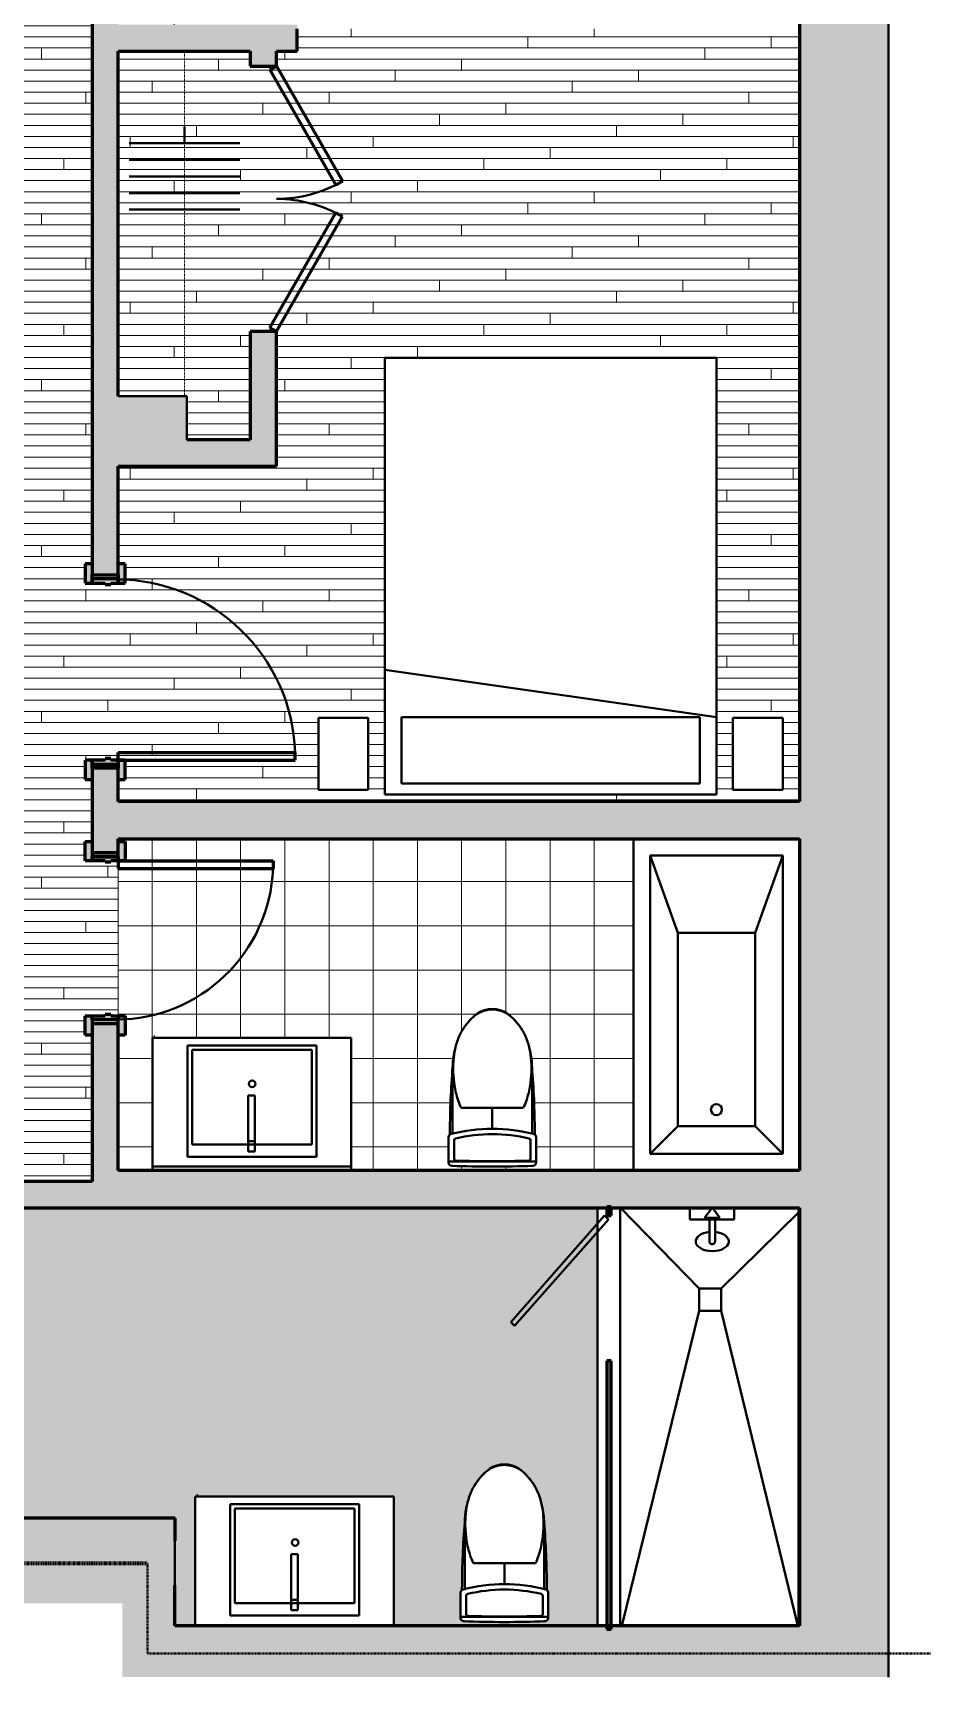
# Model space of a CAD drawing. Header units: inches. Extents: x 239 to 669, y -3424 to -2958.
# Drawn here: x 506.4 to 669, y -3423.9 to -3126.5 of the extents above; entities that cross this region are included whole.
import ezdxf

# ---------------------------------------------------------------- set-up
doc = ezdxf.new("R2010")
doc.units = ezdxf.units.IN
doc.header["$MEASUREMENT"] = 0
doc.linetypes.add('Hidden 1_16_', pattern=[0.09375, 0.0625, -0.03125])
doc.linetypes.add('Hidden 1_8_', pattern=[0.1875, 0.125, -0.0625])
for name, color, linetype, lineweight in [('A-DETL', 90, 'Continuous', 40), ('A-DOOR', 31, 'Continuous', 40), ('A-DOOR-FRAM', 31, 'Continuous', 40), ('A-FLOR', 192, 'Continuous', 18), ('A-FLOR-PATT', 8, 'Continuous', 18), ('A-GENM', 13, 'Continuous', 40), ('A-WALL', 113, 'Continuous', 18), ('A-WALL-PATT', 111, 'Continuous', 18), ('I-FURN', 30, 'Continuous', 40), ('I-WALL', 2, 'Continuous', 40), ('P-SANR-FIXT', 6, 'Continuous', 40), ('Q-CASE', 31, 'Continuous', 40)]:
    doc.layers.add(name, color=color, linetype=linetype, lineweight=lineweight)

# ---------------------------------------------------------------- blocks, each defined once
blk = doc.blocks.new('EMBARC Door - 32_ x 84_ BEDROOM-1130317-UNIT 1')
at = {"layer": 'A-DOOR-FRAM'}
h = blk.add_hatch(color=135, dxfattribs=at)
h.paths.add_polyline_path([(-19.5, 3.625), (-19.5, 2.375), (-16, 2.375), (-16, 3.625), (-17.5, 3.625)], flags=0)
h.paths.add_polyline_path([(16, 3.625), (16, 2.375), (19.5, 2.375), (19.5, 3.625), (17.5, 3.625)], flags=0)
h = blk.add_hatch(color=135, dxfattribs=at)
h.paths.add_polyline_path([(-16.75, -2.375), (-16, -2.375), (-16, 0), (-15.75, 0), (-15.75, 1), (-16, 1), (-16, 2.375), (-16.75, 2.375)], flags=0)
h.paths.add_polyline_path([(15.75, 0), (16, 0), (16, -2.375), (16.75, -2.375), (16.75, 2.375), (16, 2.375), (16, 1), (15.75, 1)], flags=0)
h = blk.add_hatch(color=135, dxfattribs=at)
h.paths.add_polyline_path([(-19.5, -2.375), (-19.5, -3.625), (-16, -3.625), (-16, -2.375), (-17.5, -2.375)], flags=0)
h.paths.add_polyline_path([(16, -2.375), (16, -3.625), (19.5, -3.625), (19.5, -2.375), (17.5, -2.375)], flags=0)
at = {"layer": 'A-DOOR', "color": 10, "lineweight": 60}
for p, q in [((14.625, 2.375), (14.625, 34.375)), ((16, 34.375), (14.625, 34.375)), ((16, 2.375), (16, 34.375)), ((16, 2.375), (14.625, 2.375))]:
    blk.add_line(p, q, dxfattribs=at)
at = {"layer": 'A-DOOR', "color": 250}
blk.add_arc((15.725, 1.991), 32.403, 91.94554, 180, dxfattribs=at)
at = {"layer": 'A-DOOR-FRAM', "color": 10, "lineweight": 60}
for p, q in [((-16, 3.625), (-19.5, 3.625)), ((-19.5, 3.625), (-19.5, 2.375)), ((-16, 2.375), (-16, 3.625)), ((19.5, 3.625), (16, 3.625)), ((16, 3.625), (16, 2.375)), ((19.5, 2.375), (19.5, 3.625)), ((-17.5, 2.375), (-16, 2.375)), ((-16, 2.375), (-16.75, 2.375)), ((-16.75, 2.375), (-16.75, -2.375)), ((-16, 1), (-16, 2.375)), ((-15.75, 1), (-16, 1)), ((-15.75, 0), (-15.75, 1)), ((16, 1), (15.75, 1)), ((15.75, 1), (15.75, 0)), ((16, 2.375), (17.5, 2.375)), ((16.75, 2.375), (16, 2.375)), ((16, 2.375), (16, 1)), ((16.75, -2.375), (16.75, 2.375)), ((-19.5, -2.375), (-19.5, -3.625)), ((-16, -2.375), (-17.5, -2.375)), ((-16.75, -2.375), (-16, -2.375)), ((-16, -2.375), (-16, 0)), ((-16, 0), (-15.75, 0)), ((-16, -3.625), (-16, -2.375)), ((15.75, 0), (16, 0)), ((16, 0), (16, -2.375)), ((17.5, -2.375), (16, -2.375)), ((16, -2.375), (16, -3.625)), ((16, -2.375), (16.75, -2.375)), ((19.5, -3.625), (19.5, -2.375)), ((-19.5, -3.625), (-16, -3.625)), ((16, -3.625), (19.5, -3.625))]:
    blk.add_line(p, q, dxfattribs=at)
blk = doc.blocks.new('BaseCabinet_Floating_vanity single_medicine cabinet - BaseCabinet_Floating_vanity single_medicine cabinet-412369-UNIT 1')
at = {"layer": 'Q-CASE', "color": 250}
for p, q in [((-17.26, 0), (-17.26, -24)), ((18.68, -24), (18.68, 0)), ((-17.26, -0.75), (18.74, -0.75)), ((-11.01, -2.5), (12.36, -2.5)), ((-11.01, -2.5), (-11.01, -22.62)), ((12.36, -22.62), (12.36, -2.5)), ((-10.14, -21.83), (-10.14, -4.7)), ((-10.14, -4.7), (11.49, -4.7)), ((0.14, -13.58), (0.14, -3.44)), ((0.14, -3.44), (1.33, -3.44)), ((0.14, -5.31), (1.14, -5.31)), ((0.96, -5.31), (0.42, -5.31)), ((1.33, -3.44), (1.33, -13.58)), ((11.49, -4.7), (11.49, -21.83)), ((1.33, -13.58), (0.14, -13.58)), ((-11.01, -22.62), (12.36, -22.62)), ((11.49, -21.83), (-10.14, -21.83)), ((-17.26, -24), (18.68, -24)), ((18.24, -24.25), (18.41, -24.25))]:
    blk.add_line(p, q, dxfattribs=at)
blk.add_circle((0.61, -15.69), 0.595, dxfattribs=at)
blk = doc.blocks.new('Toilet _TOTO LEGATO 3D_cleaned up - MS624214CEF-429084-UNIT 1')
at = {"layer": 'P-SANR-FIXT', "color": 250}
for p, q in [((-7.91, 9.34), (-7.91, 13.95)), ((-7.91, 13.75), (7.92, 13.75)), ((-7.18, 14.54), (-7.15, 14.54)), ((-6.93, 13.23), (-6.93, 9.92)), ((6.93, 9.92), (6.93, 13.23)), ((7.15, 14.54), (7.18, 14.54)), ((7.92, 13.95), (7.92, 9.34)), ((-7.68, 8.33), (-7.68, 8.88)), ((-7.18, -3.31), (-7.18, 8.71)), ((-7.18, 8.7), (-7.15, 8.7)), ((0, 4.03), (0, 7.83)), ((7.16, 8.7), (7.18, 8.7)), ((7.18, -3.31), (7.18, 8.71)), ((7.68, 8.87), (7.68, 8.33)), ((-5.61, 4.03), (5.61, 4.03)), ((0, 4.24), (0, 5.36)), ((0, 4.36), (0, 4.24)), ((0, 4.03), (0, 4.36)), ((0, 4.03), (0, 4.24)), ((-7.09, -3.31), (-7.18, -3.31)), ((-7.09, -3.31), (-7.18, -3.31)), ((7.18, -3.31), (7.09, -3.31)), ((7.18, -3.31), (7.09, -3.31))]:
    blk.add_line(p, q, dxfattribs=at)
at = {"layer": 'P-SANR-FIXT', "color": 250, "flags": 128}
for points in [[(-6.02, 3.13), (-6.04, 3.07), (-6.06, 3.01)], [(-5.61, 4.03), (-5.67, 3.95), (-5.71, 3.87)], [(5.71, 3.87), (5.67, 3.95), (5.61, 4.03)], [(6.06, 3.01), (6.04, 3.07), (6.02, 3.13)]]:
    blk.add_lwpolyline(points, dxfattribs=at)
at = {"layer": 'P-SANR-FIXT', "color": 250}
for centre, radius, start, end in [((-7.32, 13.95), 0.591, 92.1383, 180), ((0, -182.17), 196.85, 87.8617, 92.1383), ((-6.58, 13.23), 0.348, 91.929, 180), ((0, -182.17), 195.86, 88.071, 91.929), ((0, -182.17), 196.85, 89.9145, 90.0855), ((6.58, 13.23), 0.348, 360, 88.071), ((7.33, 13.95), 0.591, 0, 87.8617), ((-7.32, 9.34), 0.591, 180, 255.5423), ((-6.58, 9.92), 0.348, 180, 256.6907), ((0, 37.75), 28.94, 256.6907, 283.3093), ((6.58, 9.92), 0.348, 283.3093, 360), ((7.33, 9.34), 0.591, 284.4577, 0), ((130.13, 8.33), 137.8, 180, 184.8441), ((0, 37.75), 29.92, 255.5423, 284.4577), ((-130.13, 8.33), 137.8, 355.1559, 360), ((5.78, -3.31), 12.96, 180, 193.5517), ((-5.78, -3.31), 12.96, 346.4483, 360), ((3.9, -4.41), 10.87, 210.6767, 211.8641), ((3.9, -4.41), 10.87, 217.7104, 219.7726), ((-3.9, -4.41), 10.87, 320.2019, 322.2678), ((-3.9, -4.41), 10.87, 328.0504, 329.259), ((0, -8.61), 5.13, 237.4467, 240.5016), ((0, -8.96), 4.88, 236.2844, 303.7167), ((0, -8.61), 5.13, 248.2107, 251.2135), ((0, -8.61), 5.13, 288.789, 291.7895), ((0, -8.61), 5.13, 299.4994, 302.5551)]:
    blk.add_arc(centre, radius, start, end, dxfattribs=at)
for points in [[(-5.79, 3.7), (-5.98, 3.26), (-6.31, 2.36), (-6.68, 0.96), (-6.84, 0.02), (-6.9, -0.46)], [(-5.74, 3.81), (-5.75, 3.8), (-5.76, 3.78), (-5.78, 3.74), (-5.79, 3.71), (-5.79, 3.7)], [(-5.71, 3.87), (-5.71, 3.87), (-5.72, 3.85), (-5.74, 3.83), (-5.74, 3.81)], [(5.74, 3.81), (5.74, 3.82), (5.72, 3.85), (5.72, 3.87), (5.71, 3.87)], [(6.9, -0.46), (6.84, 0.02), (6.68, 0.96), (6.31, 2.36), (5.98, 3.26), (5.79, 3.7)], [(-7.06, -2.17), (-7.1, -2.92), (-7.09, -4.42), (-6.88, -5.9), (-6.73, -6.64)], [(-6.9, -0.46), (-6.93, -0.74), (-6.99, -1.31), (-7.04, -1.88), (-7.06, -2.17)], [(6.73, -6.64), (6.88, -5.9), (7.09, -4.42), (7.1, -2.92), (7.06, -2.17)], [(7.06, -2.17), (7.04, -1.88), (6.99, -1.31), (6.93, -0.74), (6.9, -0.46)], [(-5.18, -10.37), (-5.23, -10.3), (-5.32, -10.16), (-5.4, -10.02), (-5.44, -9.95)], [(-5.05, -10.56), (-5.1, -10.5), (-5.14, -10.43), (-5.18, -10.37)], [(-4.4, -11.42), (-4.43, -11.39), (-4.45, -11.35), (-4.48, -11.32)], [(4.48, -11.33), (4.45, -11.36), (4.42, -11.39), (4.4, -11.42)], [(5.18, -10.37), (5.14, -10.43), (5.1, -10.5), (5.05, -10.56)], [(5.43, -9.96), (5.4, -10.03), (5.31, -10.16), (5.23, -10.3), (5.18, -10.37)]]:
    blk.add_open_spline(points, degree=3, dxfattribs=at)
for points, knots in [([(5.79, 3.7), (5.79, 3.71), (5.79, 3.72), (5.78, 3.73), (5.78, 3.74), (5.77, 3.75), (5.77, 3.76), (5.76, 3.77), (5.76, 3.78), (5.76, 3.79), (5.75, 3.8), (5.74, 3.81), (5.74, 3.81)], [0, 0, 0, 0, 0.166667, 0.25, 0.333333, 0.416667, 0.5, 0.583333, 0.666667, 0.75, 0.833333, 1, 1, 1, 1]), ([(-6.73, -6.64), (-6.65, -7), (-6.46, -7.72), (-5.94, -9.12), (-5.2, -10.42), (-4.28, -11.58), (-3.76, -12.12), (-3.49, -12.37)], [0, 0, 0, 0, 0.166667, 0.333333, 0.666667, 0.833333, 1, 1, 1, 1]), ([(3.49, -12.37), (3.76, -12.12), (4.28, -11.58), (5.2, -10.42), (5.94, -9.12), (6.46, -7.72), (6.65, -7), (6.73, -6.64)], [0, 0, 0, 0, 0.166667, 0.333333, 0.666667, 0.833333, 1, 1, 1, 1]), ([(-4.58, -11.2), (-4.6, -11.17), (-4.69, -11.07), (-4.77, -10.96), (-4.83, -10.87)], [0.6308205, 0.6308205, 0.6308205, 0.6308205, 0.6666667, 0.779503, 0.779503, 0.779503, 0.779503]), ([(-3.49, -12.37), (-3.69, -12.19), (-3.92, -11.96), (-4.15, -11.71), (-4.18, -11.67)], [0, 0, 0, 0, 0.3333333, 0.3979979, 0.3979979, 0.3979979, 0.3979979]), ([(4.18, -11.67), (4.15, -11.71), (3.92, -11.96), (3.69, -12.19), (3.49, -12.37)], [0.6020926, 0.6020926, 0.6020926, 0.6020926, 0.6666667, 1, 1, 1, 1]), ([(4.83, -10.87), (4.77, -10.96), (4.68, -11.07), (4.6, -11.17), (4.58, -11.2)], [0.2205907, 0.2205907, 0.2205907, 0.2205907, 0.3333333, 0.3707003, 0.3707003, 0.3707003, 0.3707003]), ([(-2.71, -12.97), (-2.87, -12.87), (-3.14, -12.68), (-3.39, -12.46), (-3.49, -12.37)], [0.6542519, 0.6542519, 0.6542519, 0.6542519, 0.8571429, 1, 1, 1, 1]), ([(-3.49, -12.37), (-3.3, -12.55), (-2.9, -12.86), (-2.24, -13.25), (-1.52, -13.53), (-0.52, -13.76), (0.78, -13.76), (2.01, -13.38), (2.9, -12.86), (3.3, -12.55), (3.49, -12.37)], [0, 0, 0, 0, 0.1, 0.2, 0.3, 0.4, 0.6, 0.8, 0.9, 1, 1, 1, 1]), ([(-2.28, -13.21), (-2.36, -13.17), (-2.48, -13.11), (-2.59, -13.04), (-2.64, -13.01)], [0.4864195, 0.4864195, 0.4864195, 0.4864195, 0.5714286, 0.6258889, 0.6258889, 0.6258889, 0.6258889]), ([(-1.58, -13.49), (-1.59, -13.49), (-1.64, -13.47), (-1.72, -13.44), (-1.83, -13.41), (-1.96, -13.35), (-2.09, -13.3), (-2.17, -13.26), (-2.2, -13.25)], [0.2391348, 0.2391348, 0.2391348, 0.2391348, 0.25, 0.2857143, 0.3214286, 0.3571429, 0.4285714, 0.4541068, 0.4541068, 0.4541068, 0.4541068]), ([(-0.75, -13.69), (-0.84, -13.67), (-0.98, -13.65), (-1.15, -13.61), (-1.28, -13.58), (-1.37, -13.56), (-1.43, -13.54), (-1.45, -13.53)], [0, 0, 0, 0, 0.0714286, 0.1071429, 0.1428571, 0.1785714, 0.1956596, 0.1956596, 0.1956596, 0.1956596]), ([(1.45, -13.53), (1.41, -13.54), (1.35, -13.56), (1.25, -13.59), (1.06, -13.63), (0.89, -13.66), (0.75, -13.69)], [0.8041925, 0.8041925, 0.8041925, 0.8041925, 0.8392857, 0.8660714, 0.8928571, 1, 1, 1, 1]), ([(2.2, -13.25), (2.17, -13.26), (2.05, -13.31), (1.91, -13.38), (1.75, -13.43), (1.67, -13.46), (1.61, -13.48), (1.58, -13.49)], [0.545761, 0.545761, 0.545761, 0.545761, 0.5714286, 0.6785714, 0.7053571, 0.7321429, 0.7607227, 0.7607227, 0.7607227, 0.7607227]), ([(2.64, -13.01), (2.59, -13.04), (2.48, -13.11), (2.36, -13.17), (2.28, -13.21)], [0.3741111, 0.3741111, 0.3741111, 0.3741111, 0.4285714, 0.513369, 0.513369, 0.513369, 0.513369]), ([(3.49, -12.37), (3.29, -12.56), (3.03, -12.76), (2.76, -12.94), (2.71, -12.97)], [0, 0, 0, 0, 0.2857143, 0.3457481, 0.3457481, 0.3457481, 0.3457481])]:
    blk.add_open_spline(points, degree=3, knots=knots, dxfattribs=at)
blk = doc.blocks.new('EMBARC Door - 28_ x 84_ -BATHROOM-1130415-UNIT 1')
at = {"layer": 'A-DOOR-FRAM'}
h = blk.add_hatch(color=135, dxfattribs=at)
h.paths.add_polyline_path([(-17.5, 2.375), (-14, 2.375), (-14, 3.625), (-17.5, 3.625)], flags=0)
h.paths.add_polyline_path([(14, 3.625), (14, 2.375), (17.5, 2.375), (17.5, 3.625), (14.842, 3.625)], flags=0)
h = blk.add_hatch(color=135, dxfattribs=at)
h.paths.add_polyline_path([(-14.75, -2.375), (-14, -2.375), (-14, -1), (-13.75, -1), (-13.75, 0), (-14, 0), (-14, 2.375), (-14.75, 2.375)], flags=0)
h.paths.add_polyline_path([(13.75, -1), (14, -1), (14, -2.375), (14.75, -2.375), (14.75, 2.375), (14, 2.375), (14, 0), (13.75, 0)], flags=0)
h = blk.add_hatch(color=135, dxfattribs=at)
h.paths.add_polyline_path([(-17.5, -3.625), (-14, -3.625), (-14, -2.375), (-17.5, -2.375)], flags=0)
h.paths.add_polyline_path([(14, -2.375), (14, -3.625), (17.5, -3.625), (17.5, -2.375), (15.5, -2.375)], flags=0)
at = {"layer": 'A-DOOR', "color": 10, "lineweight": 60}
for p, q in [((12.625, -2.375), (12.625, -30.375)), ((14, -2.375), (12.625, -2.375)), ((14, -2.375), (14, -30.375)), ((14, -30.375), (12.625, -30.375))]:
    blk.add_line(p, q, dxfattribs=at)
at = {"layer": 'A-DOOR', "color": 250}
blk.add_arc((13.725, -1.991), 28.405, 180, 267.78054, dxfattribs=at)
at = {"layer": 'A-DOOR-FRAM', "color": 10, "lineweight": 60}
for p, q in [((-17.5, 2.375), (-17.5, 3.625)), ((-17.5, 3.625), (-14, 3.625)), ((-14, 3.625), (-14, 2.375)), ((14, 3.625), (17.5, 3.625)), ((14, 2.375), (14, 3.625)), ((17.5, 3.625), (17.5, 2.375)), ((-14, 2.375), (-15.5, 2.375)), ((-14.75, -2.375), (-14.75, 2.375)), ((-14.75, 2.375), (-14, 2.375)), ((-14, 2.375), (-14, 0)), ((-14, 0), (-13.75, 0)), ((-13.75, 0), (-13.75, -1)), ((13.75, 0), (14, 0)), ((13.75, -1), (13.75, 0)), ((15.5, 2.375), (14, 2.375)), ((14, 2.375), (14.75, 2.375)), ((14, 0), (14, 2.375)), ((14.75, 2.375), (14.75, -2.375)), ((-17.5, -3.625), (-17.5, -2.375)), ((-15.5, -2.375), (-14, -2.375)), ((-14, -2.375), (-14.75, -2.375)), ((-14, -1), (-14, -2.375)), ((-13.75, -1), (-14, -1)), ((-14, -2.375), (-14, -3.625)), ((14, -1), (13.75, -1)), ((14, -2.375), (14, -1)), ((14, -3.625), (14, -2.375)), ((14, -2.375), (15.5, -2.375)), ((14.75, -2.375), (14, -2.375)), ((17.5, -2.375), (17.5, -3.625)), ((-14, -3.625), (-17.5, -3.625)), ((17.5, -3.625), (14, -3.625))]:
    blk.add_line(p, q, dxfattribs=at)
blk = doc.blocks.new('99c_Double-Flush- Closet - 48_ x 84_-1124650-UNIT 1')
at = {"layer": 'A-DOOR', "color": 10, "lineweight": 60}
for p, q in [((-24, 2.38), (-3.18, 14.31)), ((-23.32, 1.18), (-2.5, 13.12)), ((-3.18, 14.31), (-2.5, 13.12)), ((3.18, 14.31), (2.5, 13.12)), ((23.32, 1.18), (2.5, 13.12)), ((24, 2.38), (3.18, 14.31)), ((-24, 2.38), (-23.32, 1.18)), ((24, 2.38), (23.32, 1.18))]:
    blk.add_line(p, q, dxfattribs=at)
at = {"layer": 'A-DOOR', "color": 250}
for centre, start, end in [((-24, 2.38), 360, 29.8337), ((24, 2.38), 150.1663, 180)]:
    blk.add_arc(centre, 24, start, end, dxfattribs=at)
blk = doc.blocks.new('Tub- Duravit Starck 30x60 4 frost - Tub- Duravit Starck 30x60 4 frost-1353251-UNIT 1')
at = {"layer": 'P-SANR-FIXT', "color": 250}
for p, q in [((-9.5, 7), (-23.5, 12)), ((-23.5, 12), (30.5, 12)), ((-23.5, -12), (-23.5, 12)), ((25.5, 7), (30.5, 12)), ((30.5, 12), (30.5, -12)), ((-9.5, -7), (-9.5, 7)), ((25.5, 7), (-9.5, 7)), ((25.5, -7), (25.5, 7)), ((-9.5, -7), (-23.5, -12)), ((25.5, -7), (-9.5, -7)), ((25.5, -7), (30.5, -12)), ((30.5, -12), (-23.5, -12)), ((-26.5, -15), (33.5, -15))]:
    blk.add_line(p, q, dxfattribs=at)
blk.add_circle((22.49, 0), 1, dxfattribs=at)
blk = doc.blocks.new('BaseCabinet_Floating_vanity single_medicine cabinet - BaseCabinet_Floating_vanity single_medicine cabinet-V2-UNIT 1')
at = {"layer": 'Q-CASE', "color": 250}
for p, q in [((-17.26, -0.62), (-17.26, -24)), ((-17.26, -0.75), (18.74, -0.75)), ((-11.01, -2.5), (12.36, -2.5)), ((-11.01, -2.5), (-11.01, -22.62)), ((12.36, -22.62), (12.36, -2.5)), ((18.68, -24), (18.68, -0.62)), ((-10.14, -21.83), (-10.14, -4.7)), ((-10.14, -4.7), (11.49, -4.7)), ((0.14, -13.58), (0.14, -3.44)), ((0.14, -3.44), (1.33, -3.44)), ((0.14, -5.31), (1.14, -5.31)), ((0.96, -5.31), (0.42, -5.31)), ((1.33, -3.44), (1.33, -13.58)), ((11.49, -4.7), (11.49, -21.83)), ((1.33, -13.58), (0.14, -13.58)), ((-11.01, -22.62), (12.36, -22.62)), ((11.49, -21.83), (-10.14, -21.83)), ((-17.26, -24), (18.68, -24)), ((18.24, -24.25), (18.41, -24.25))]:
    blk.add_line(p, q, dxfattribs=at)
blk.add_circle((0.61, -15.69), 0.595, dxfattribs=at)
blk = doc.blocks.new('Shower - glass swing door - Shower - glass swing door-1903942-UNIT 1')
at = {"layer": 'A-GENM'}
for points in [[(3.25, 0.8), (1.73, 0.8), (1.73, 0), (3.25, 0)], [(78.12, 0.8), (29.57, 0.8), (29.57, 0), (78.12, 0)]]:
    blk.add_hatch(color=135, dxfattribs=at).paths.add_polyline_path(points, flags=0)
at = {"layer": 'A-GENM', "color": 250}
for p, q in [((1.88, 34.71), (77.5, 34.71)), ((16.5, 20.71), (2.71, 34.71)), ((20.5, 20.71), (77.5, 34.56)), ((3.97, 23.05), (1.96, 23.05)), ((3.97, 15.05), (3.97, 23.05)), ((1.88, 19.15), (3.7, 20.43)), ((1.88, 19.05), (3.7, 17.66)), ((3.7, 20.43), (3.7, 17.66)), ((6.24, 19.59), (3.97, 19.59)), ((7.97, 18.59), (3.97, 18.59)), ((7.97, 19.59), (6.24, 19.59)), ((16.5, 20.71), (16.5, 16.71)), ((20.5, 20.71), (16.5, 20.71)), ((20.5, 16.71), (20.5, 20.71)), ((16.5, 16.71), (1.88, 2.46)), ((1.97, 15.05), (3.97, 15.05)), ((16.5, 16.71), (20.5, 16.71)), ((20.5, 16.71), (77.5, 2.75)), ((1.88, 2.43), (77.5, 2.43)), ((77.5, 2.43), (1.88, 2.43)), ((3.25, -0.39), (3.98, 0.29)), ((3.98, 0.29), (23.25, -16.67)), ((1.88, -1.68), (77.5, -1.68)), ((3.25, -0.39), (22.54, -17.38)), ((22.54, -17.38), (23.25, -16.67))]:
    blk.add_line(p, q, dxfattribs=at)
at = {"layer": 'A-GENM', "color": 10, "lineweight": 60}
for p, q in [((3.25, 0.8), (1.73, 0.8)), ((1.73, 0.8), (1.73, 0)), ((3.25, 0), (3.25, 0.8)), ((78.12, 0.8), (29.57, 0.8)), ((29.57, 0.8), (29.57, 0)), ((78.12, 0), (78.12, 0.8)), ((1.73, 0), (3.25, 0)), ((29.57, 0), (78.12, 0))]:
    blk.add_line(p, q, dxfattribs=at)
at = {"layer": 'A-GENM', "color": 250}
blk.add_arc((7.97, 19.09), 0.5, 269.9566, 89.9566, dxfattribs=at)
blk.add_ellipse((7.97, 19.09), major_axis=(0, 3), ratio=0.583333, start_param=1.738244, end_param=7.686534, dxfattribs=at)
blk = doc.blocks.new('Bed-Standard - Queen 60_ x 79_-1580710-UNIT 1')
at = {"layer": 'I-FURN', "color": 250}
for p, q in [((-19.31, 41.3), (40.69, 41.3)), ((-19.31, -37.7), (-19.31, 41.3)), ((40.69, 41.3), (40.69, -37.7)), ((40.69, -23.7), (-19.31, -15.13)), ((-16.31, -23.7), (37.69, -23.7)), ((-16.31, -35.7), (-16.31, -23.7)), ((37.69, -23.7), (-16.31, -23.7)), ((37.69, -35.7), (37.69, -23.7)), ((-16.31, -34.7), (-16.31, -24.7)), ((37.69, -24.7), (37.69, -34.7)), ((40.69, -37.7), (-19.31, -37.7)), ((-16.31, -35.7), (37.69, -35.7)), ((-16.31, -35.7), (37.69, -35.7))]:
    blk.add_line(p, q, dxfattribs=at)
blk = doc.blocks.new('BED SIDE TABLE43 - BED SIDE TABLE-1965403-UNIT 1')
at = {"layer": 'I-FURN', "color": 250}
for p, q in [((642.11, -3250.37), (633.11, -3250.37)), ((633.11, -3250.37), (633.11, -3263.37)), ((642.11, -3263.37), (642.11, -3250.37)), ((633.11, -3263.37), (642.11, -3263.37))]:
    blk.add_line(p, q, dxfattribs=at)
blk = doc.blocks.new('BED SIDE TABLE44 - BED SIDE TABLE-1965661-UNIT 1')
at = {"layer": 'I-FURN', "color": 250}
for p, q in [((567.11, -3250.37), (558.11, -3250.37)), ((558.11, -3250.37), (558.11, -3263.37)), ((567.11, -3263.37), (567.11, -3250.37)), ((558.11, -3263.37), (567.11, -3263.37))]:
    blk.add_line(p, q, dxfattribs=at)

msp = doc.modelspace()

# ---------------------------------------------------------------- hatches: boundary and pattern name
at = {"layer": 'A-FLOR-PATT', "lineweight": 9}
h = msp.add_hatch(dxfattribs=at)
h.set_pattern_fill('FP1_1', color=43, style=0, pattern_type=2)
h.set_pattern_definition([(0, (0, 0.8), (0, 2), []), (90, (0, 0.8), (-8, 8), [2, -28]), (90, (12, 4.8), (-8, 8), [2, -28])])
h.paths.add_polyline_path([(407.21, -3410.54), (457.63, -3410.54), (457.63, -3407.25), (407.21, -3407.25)], flags=0)
h.paths.add_polyline_path([(468.12, -3395.12), (469.37, -3395.12), (469.37, -3377.12), (468.12, -3377.12), (468.12, -3373.62), (469.37, -3373.62), (469.37, -3345.62), (468.12, -3345.62), (468.12, -3342.12), (469.37, -3342.12), (469.37, -3324.58), (468.12, -3324.58), (468.12, -3321.08), (470.75, -3321.08), (470.75, -3320.83), (471.75, -3320.83), (471.75, -3321.08), (475.37, -3321.08), (475.37, -3324.58), (474.12, -3324.58), (474.12, -3334.25), (517.12, -3334.25), (517.12, -3307.75), (515.87, -3307.75), (515.87, -3304.25), (519.5, -3304.25), (519.5, -3304), (520.5, -3304), (520.5, -3304.25), (521.87, -3304.25), (521.87, -3276.25), (520.5, -3276.25), (520.5, -3276.5), (519.5, -3276.5), (519.5, -3276.25), (515.87, -3276.25), (515.87, -3272.75), (517.12, -3272.75), (517.12, -3261.5), (515.87, -3261.5), (515.87, -3258), (519.5, -3258), (519.5, -3257.75), (520.5, -3257.75), (520.5, -3258), (523.12, -3258), (523.12, -3261.5), (521.87, -3261.5), (521.87, -3265.5), (645.12, -3265.5), (645.12, -3125.75), (554.25, -3125.75), (554.25, -3129.75), (550.5, -3129.75), (550.5, -3132.5), (545.75, -3132.5), (545.75, -3129.75), (521.87, -3129.75), (521.87, -3192.21), (534.25, -3192.21), (534.25, -3200.08), (545.75, -3200.08), (545.75, -3180.5), (550.5, -3180.5), (550.5, -3204.83), (521.87, -3204.83), (521.87, -3222.5), (523.12, -3222.5), (523.12, -3226), (520.5, -3226), (520.5, -3226.25), (519.5, -3226.25), (519.5, -3226), (515.87, -3226), (515.87, -3222.5), (517.12, -3222.5), (517.12, -3092.25), (520.34, -3092.25), (520.34, -3091), (523.84, -3091), (523.84, -3093.62), (524.09, -3093.62), (524.09, -3094.62), (523.84, -3094.62), (523.84, -3098.25), (521.87, -3098.25), (521.87, -3125), (550.12, -3125), (550.12, -3098.25), (547.84, -3098.25), (547.84, -3094.62), (547.59, -3094.62), (547.59, -3093.62), (547.84, -3093.62), (547.84, -3091), (550.12, -3091), (550.12, -3056.84), (525.07, -3056.84), (525.07, -2996.94), (505.88, -2996.94), (505.88, -2998.39), (504.63, -2999.39), (504.13, -2999.39), (502.7, -3000.83), (479.2, -3000.83), (477.76, -2999.39), (477.26, -2999.39), (476.01, -2998.39), (476.01, -2972.02), (475.95, -2972.02), (475.95, -2996.94), (456.01, -2996.94), (456.01, -3000.76), (454.26, -3000.76), (454.26, -2972.02), (454.04, -2972.04), (454.11, -2972.12), (454.13, -2972.21), (454.13, -2998.79), (452.13, -2998.79), (452.1, -2998.87), (452.04, -2998.91), (452.03, -2998.99), (452.08, -2999.05), (452.13, -2999.06), (452.13, -2999.14), (454.04, -2999.17), (454.08, -2999.2), (454.13, -2999.34), (454.13, -3000.56), (454.04, -3000.73), (453.94, -3000.76), (453.11, -3000.76), (453.08, -3001.79), (453.07, -3001.81), (453.03, -3001.89), (452.91, -3001.94), (451.29, -3001.93), (451.2, -3001.83), (451.17, -3001.81), (451.14, -3000.76), (426.1, -3000.76), (425.88, -3000.54), (424.4, -3000.4), (424.24, -3000.29), (424.18, -3000.21), (424.13, -3000.02), (424.13, -2999.34), (424.23, -2999.17), (424.33, -2999.14), (426.14, -2999.14), (426.17, -2999.06), (426.23, -2999.01), (426.24, -2998.94), (426.19, -2998.88), (426.14, -2998.87), (426.14, -2998.79), (424.13, -2998.79), (424.13, -2972.21), (424.23, -2972.04), (424.23, -2972.02), (424.01, -2972.02), (424.01, -3000.76), (422.26, -3000.76), (422.26, -2972.02), (417.75, -2972.02), (417.75, -2969.14), (416.25, -2969.14), (416.25, -2966.14), (416, -2966.14), (416, -2965.14), (416.25, -2965.14), (416.25, -2958.64), (419.75, -2958.64), (419.75, -2959.89), (553, -2959.89), (553, -2958.12), (315.11, -2958.12), (315.11, -2959.89), (376.75, -2959.89), (376.75, -2958.64), (380.25, -2958.64), (380.25, -2965.14), (380.5, -2965.14), (380.5, -2966.14), (380.25, -2966.14), (380.25, -2969.14), (378.75, -2969.14), (378.75, -2972.02), (304.82, -2972.02), (255.37, -3023.46), (255.37, -3103), (315.62, -3163.25), (315.62, -3189.71), (391.29, -3189.71), (391.29, -3186.96), (474.12, -3186.96), (474.12, -3217.83), (469.37, -3217.83), (469.37, -3204.21), (445.29, -3204.21), (445.29, -3208.21), (428.37, -3208.21), (428.37, -3278.83), (469.37, -3278.83), (469.37, -3277.83), (474.12, -3277.83), (474.12, -3285.58), (475.37, -3285.58), (475.37, -3289.08), (471.75, -3289.08), (471.75, -3289.33), (470.75, -3289.33), (470.75, -3289.08), (468.12, -3289.08), (468.12, -3285.58), (469.37, -3285.58), (469.37, -3283.58), (423.62, -3283.58), (423.62, -3237.96), (400.56, -3237.96), (400.56, -3233.21), (423.62, -3233.21), (423.62, -3208.21), (393.79, -3208.21), (393.79, -3206.71), (315.62, -3206.71), (315.62, -3210.46), (309.67, -3216.41), (326.47, -3233.21), (340.56, -3233.21), (340.56, -3237.96), (324.5, -3237.96), (306.31, -3219.77), (263.29, -3262.78), (263.29, -3340.33), (315.62, -3392.65), (315.62, -3395.12), (319.45, -3395.12), (319.45, -3382.12), (332.45, -3382.12), (332.45, -3395.12), (333.45, -3395.12), (333.45, -3315.12), (411.45, -3315.12), (411.45, -3395.12), (412.45, -3395.12), (412.45, -3382.12), (425.45, -3382.12), (425.45, -3395.12), (454.41, -3395.12)], flags=0)
h.paths.add_polyline_path([(474.12, -3322.58), (474.12, -3321.83), (469.37, -3321.83), (469.37, -3322.58), (471.75, -3322.58)], flags=0)
h.paths.add_polyline_path([(517.12, -3305.75), (521.87, -3305.75), (521.87, -3305), (517.12, -3305)], flags=0)
h.paths.add_polyline_path([(471.75, -3288.33), (474.12, -3288.33), (474.12, -3287.58), (469.37, -3287.58), (469.37, -3288.33), (470.75, -3288.33)], flags=0)
h.paths.add_polyline_path([(454.41, -3275.89), (432.22, -3275.89), (432.22, -3246.89), (463.22, -3246.89), (463.22, -3275.89)], flags=0)
h.paths.add_polyline_path([(519.5, -3275.5), (521.87, -3275.5), (521.87, -3274.75), (517.12, -3274.75), (517.12, -3275.5)], flags=0)
h.paths.add_polyline_path([(629.98, -3264.26), (570.11, -3264.26), (570.11, -3185.26), (630.11, -3185.26), (630.11, -3264.26)], flags=0)
h.paths.add_polyline_path([(633.11, -3263.37), (633.11, -3250.37), (642.11, -3250.37), (642.11, -3263.37), (633.25, -3263.37)], flags=0)
h.paths.add_polyline_path([(567.11, -3263.37), (558.11, -3263.37), (558.11, -3250.37), (567.11, -3250.37), (567.11, -3263.26)], flags=0)
h.paths.add_polyline_path([(519.5, -3259.5), (521.87, -3259.5), (521.87, -3258.75), (517.12, -3258.75), (517.12, -3259.5)], flags=0)
h.paths.add_polyline_path([(454.41, -3236.48), (432.5, -3236.48), (432.5, -3212.48), (456.5, -3212.48), (456.5, -3236.48)], flags=0)
h.paths.add_polyline_path([(519.5, -3225.25), (521.87, -3225.25), (521.87, -3224.5), (517.12, -3224.5), (517.12, -3225.25)], flags=0)
h.paths.add_polyline_path([(418.73, -3165.21), (418.73, -3163.19), (434.73, -3163.19), (434.71, -3165.21)], flags=0)
h.paths.add_polyline_path([(394.73, -3165.2), (394.73, -3163.17), (410.73, -3163.15), (410.71, -3165.17)], flags=0)
h.paths.add_polyline_path([(418.73, -3161.96), (418.72, -3161.96), (418.72, -3157.21), (410.7, -3157.21), (410.71, -3161.92), (394.72, -3161.95), (394.71, -3157.21), (385.6, -3157.21), (385.6, -3149.45), (380.73, -3149.45), (380.73, -3133.47), (385.6, -3133.47), (385.6, -3125.64), (394.71, -3125.64), (394.72, -3120.95), (410.7, -3120.96), (410.72, -3125.64), (418.71, -3125.64), (418.71, -3120.96), (434.7, -3120.98), (434.72, -3125.64), (444.53, -3125.64), (444.53, -3133.45), (449.28, -3133.45), (449.28, -3149.44), (444.53, -3149.44), (444.53, -3157.21), (434.71, -3157.21), (434.71, -3161.96)], flags=0)
h.paths.add_polyline_path([(377.48, -3149.47), (377.48, -3133.47), (379.5, -3133.47), (379.5, -3149.47)], flags=0)
h.paths.add_polyline_path([(450.5, -3149.45), (450.5, -3133.46), (452.53, -3133.46), (452.53, -3149.45)], flags=0)
h.paths.add_polyline_path([(434.72, -3119.75), (418.72, -3119.73), (418.72, -3117.71), (434.72, -3117.73)], flags=0)
h.paths.add_polyline_path([(410.72, -3119.74), (394.72, -3119.72), (394.73, -3117.7), (410.72, -3117.71)], flags=0)
h.paths.add_polyline_path([(328.94, -3107.54), (282.12, -3107.54), (282.12, -3096.1), (281.81, -3095.5), (281.27, -3094.07), (280.95, -3092.6), (280.84, -3091.13), (280.95, -3089.69), (281.25, -3088.31), (281.68, -3086.99), (282.12, -3085.95), (282.12, -3013.15), (357.17, -3013.15), (357.17, -3017.04), (374.42, -3017.04), (374.42, -3103.04), (357.17, -3103.04), (357.17, -3107.54), (344.42, -3107.54)], flags=0)
h.paths.add_polyline_path([(523.09, -3097), (523.09, -3092.25), (522.34, -3092.25), (522.34, -3097)], flags=0)
h.paths.add_polyline_path([(548.59, -3097), (549.34, -3097), (549.34, -3092.25), (548.59, -3092.25), (548.59, -3094.62)], flags=0)
h.paths.add_polyline_path([(478.88, -3085.03), (462.88, -3085.01), (462.89, -3082.99), (478.88, -3083.01), (478.88, -3085.03)], flags=0)
h.paths.add_polyline_path([(453.88, -3085.03), (437.88, -3085.01), (437.89, -3082.99), (453.88, -3083.01), (453.88, -3084.26)], flags=0)
h.paths.add_polyline_path([(478.87, -3081.78), (462.88, -3081.76), (462.88, -3072.14), (453.88, -3072.14), (453.87, -3081.78), (437.88, -3081.76), (437.88, -3072.14), (428.45, -3072.14), (428.45, -3033.48), (488.45, -3033.48), (488.45, -3072.14), (478.88, -3072.14), (478.88, -3074.53)], flags=0)
h.paths.add_polyline_path([(490.18, -2999.83), (500.88, -2999.83), (501.6, -2999.64), (501.85, -2999.39), (480.05, -2999.39), (480.29, -2999.64), (481.01, -2999.83)], flags=0)
h.paths.add_polyline_path([(398.25, -2978.19), (390.75, -2965.2), (405.75, -2965.2), (401.81, -2972.02)], flags=0)
h.paths.add_polyline_path([(417, -2967.89), (417.75, -2967.89), (417.75, -2959.89), (417, -2959.89), (417, -2967.81)], flags=0)
h.paths.add_polyline_path([(379.5, -2967.89), (379.5, -2959.89), (378.75, -2959.89), (378.75, -2967.89)], flags=0)
h = msp.add_hatch(dxfattribs=at)
h.set_pattern_fill('FP1_2', color=9, style=0, pattern_type=2)
h.set_pattern_definition([(0, (0, 0), (0, 8), []), (90, (0, 0), (-8, 5e-16), [])])
h.paths.add_polyline_path([(597.47, -3332.25), (615.12, -3332.25), (615.12, -3272.25), (521.87, -3272.25), (521.87, -3272.75), (523.12, -3272.75), (523.12, -3276.25), (521.87, -3276.25), (521.87, -3304.25), (523.12, -3304.25), (523.12, -3307.75), (521.87, -3307.75), (521.87, -3332.25), (528.06, -3332.25), (528.06, -3308.25), (564, -3308.25), (564, -3332.25), (597.23, -3332.25)], flags=0)
h.paths.add_polyline_path([(589.55, -3331.55), (586.26, -3331.51), (585.15, -3331.5), (582.08, -3331.39), (581.85, -3331.27), (581.7, -3331.07), (581.64, -3330.82), (581.66, -3326.09), (581.77, -3325.85), (581.88, -3325.74), (581.89, -3324.93), (582.01, -3319.22), (582.37, -3313.56), (582.47, -3313.56), (582.51, -3312.46), (582.63, -3311.34), (582.83, -3310.23), (583.11, -3309.16), (583.5, -3308.11), (584.12, -3306.91), (585.12, -3305.51), (585.29, -3305.3), (586.07, -3304.5), (586.89, -3303.88), (587.91, -3303.41), (588.04, -3303.36), (588.83, -3303.18), (589.56, -3303.13), (590.32, -3303.19), (591.3, -3303.44), (592.31, -3303.94), (592.45, -3304.02), (593.05, -3304.5), (594, -3305.52), (594.11, -3305.64), (595.11, -3307.12), (595.61, -3308.11), (596, -3309.16), (596.29, -3310.23), (596.48, -3311.34), (596.48, -3311.34), (596.6, -3312.46), (596.6, -3312.46), (596.65, -3313.56), (596.74, -3313.58), (597.13, -3320.03), (597.25, -3325.76), (597.41, -3325.97), (597.47, -3326.22), (597.45, -3330.95), (597.35, -3331.18), (597.15, -3331.35), (596.9, -3331.41), (592.85, -3331.51), (589.85, -3331.54)], flags=0)
h = msp.add_hatch(dxfattribs=at)
h.set_pattern_fill('FP1_3', color=9, style=0, pattern_type=2)
h.set_pattern_definition([(0, (0, 0), (1.125, 0.65), [0.75, -1.5]), (120, (0, 0), (-1.12541651, 0.64927858), [0.75, -1.5]), (60, (0, 0), (-0.00041651, 1.29927858), [0, -1.5, 0.75, 0])])
h.paths.add_polyline_path([(608.59, -3414.62), (608.59, -3339), (474.12, -3339), (474.12, -3342.12), (475.37, -3342.12), (475.37, -3345.62), (472.75, -3345.62), (472.75, -3345.87), (471.75, -3345.87), (471.75, -3345.62), (469.37, -3345.62), (469.37, -3373.62), (471.75, -3373.62), (471.75, -3373.37), (472.75, -3373.37), (472.75, -3373.62), (475.37, -3373.62), (475.37, -3377.12), (474.12, -3377.12), (474.12, -3395.12), (532.18, -3395.12), (532.18, -3399.25), (532.12, -3399.25), (532.12, -3414.62), (535.81, -3414.62), (535.81, -3391.24), (571.75, -3391.24), (571.75, -3414.62), (606.42, -3414.62)], flags=0)
h.paths.add_polyline_path([(591.74, -3413.92), (588.45, -3413.89), (587.33, -3413.87), (584.27, -3413.77), (584.04, -3413.65), (583.88, -3413.45), (583.83, -3413.2), (583.84, -3408.46), (583.95, -3408.23), (584.07, -3408.12), (584.07, -3407.31), (584.2, -3401.6), (584.56, -3395.94), (584.66, -3395.93), (584.7, -3394.82), (584.82, -3393.72), (585.01, -3392.61), (585.3, -3391.53), (585.69, -3390.49), (586.31, -3389.28), (587.31, -3387.89), (587.48, -3387.68), (588.25, -3386.88), (589.07, -3386.26), (590.1, -3385.79), (590.23, -3385.73), (591.02, -3385.56), (591.75, -3385.5), (592.51, -3385.56), (593.49, -3385.81), (594.5, -3386.32), (594.64, -3386.4), (595.24, -3386.88), (596.18, -3387.89), (596.3, -3388.01), (597.3, -3389.49), (597.8, -3390.49), (598.19, -3391.53), (598.48, -3392.61), (598.67, -3393.72), (598.67, -3393.72), (598.79, -3394.83), (598.83, -3395.94), (598.93, -3395.96), (599.31, -3402.4), (599.44, -3408.14), (599.6, -3408.34), (599.66, -3408.59), (599.64, -3413.32), (599.53, -3413.56), (599.34, -3413.72), (599.09, -3413.79), (595.04, -3413.89), (592.04, -3413.92)], flags=0)
h.paths.add_polyline_path([(471.75, -3375.12), (474.12, -3375.12), (474.12, -3374.37), (469.37, -3374.37), (469.37, -3375.12)], flags=0)
h.paths.add_polyline_path([(471.75, -3344.87), (474.12, -3344.87), (474.12, -3344.12), (469.37, -3344.12), (469.37, -3344.87)], flags=0)
at = {"layer": 'A-WALL-PATT'}
h = msp.add_hatch(color=8, dxfattribs=at)
h.paths.add_polyline_path([(521.87, -3332.25), (521.87, -3305.75), (517.12, -3305.75), (517.12, -3332.25)], flags=0)
h.paths.add_polyline_path([(521.87, -3274.75), (521.87, -3259.5), (517.12, -3259.5), (517.12, -3274.75)], flags=0)
h.paths.add_polyline_path([(521.87, -3224.5), (521.87, -3092.25), (517.12, -3092.25), (517.12, -3224.5)], flags=0)
for points in [[(649.25, -3423.89), (649.25, -3121.62), (645.12, -3121.62), (645.12, -3423.89), (647.24, -3423.89)], [(651.91, -3423.89), (661.25, -3423.89), (661.25, -3121.62), (649.25, -3121.62), (649.25, -3423.89)], [(545.75, -3129.75), (554.25, -3129.75), (554.25, -3125), (521.87, -3125), (521.87, -3129.75), (525.94, -3129.75)], [(521.87, -3204.83), (545.75, -3204.83), (545.75, -3200.08), (521.87, -3200.08)], [(645.12, -3272.25), (645.12, -3265.5), (521.87, -3265.5), (521.87, -3272.25), (633.25, -3272.25)], [(561.71, -3339), (645.12, -3339), (645.12, -3332.25), (517.12, -3332.25), (517.12, -3339), (525.94, -3339)], [(517.12, -3339), (517.12, -3334.25), (474.12, -3334.25), (474.12, -3339)], [(525.94, -3407.25), (532.12, -3407.25), (532.12, -3399.25), (311.5, -3399.25), (311.5, -3407.25), (522.12, -3407.25)], [(502.28, -3410.54), (522.12, -3410.54), (522.12, -3407.25), (465.63, -3407.25), (465.63, -3410.54), (500.77, -3410.54)], [(525.94, -3423.89), (532.12, -3423.89), (532.12, -3407.25), (522.12, -3407.25), (522.12, -3410.54), (522.61, -3410.54), (522.61, -3423.89)], [(633.25, -3423.89), (645.12, -3423.89), (645.12, -3414.62), (532.12, -3414.62), (532.12, -3423.89), (615.36, -3423.89)]]:
    msp.add_hatch(color=8, dxfattribs=at).paths.add_polyline_path(points, flags=0)
h = msp.add_hatch(color=8, dxfattribs=at)
h.paths.add_polyline_path([(545.75, -3204.83), (550.5, -3204.83), (550.5, -3180.5), (545.75, -3180.5), (545.75, -3200.08)], flags=0)
h.paths.add_polyline_path([(550.5, -3132.5), (550.5, -3129.75), (545.75, -3129.75), (545.75, -3132.5)], flags=0)
h = msp.add_hatch(color=8, dxfattribs=at)
h.paths.add_polyline_path([(469.37, -3204.21), (469.37, -3198.21), (445.29, -3198.21), (445.29, -3204.21), (467.39, -3204.21)], flags=0)
h.paths.add_polyline_path([(534.25, -3200.08), (534.25, -3192.21), (521.87, -3192.21), (521.87, -3200.08), (525.94, -3200.08)], flags=0)
h = msp.add_hatch(color=8, dxfattribs=at)
h.paths.add_polyline_path([(532.12, -3399.25), (532.18, -3399.25), (532.18, -3395.12), (474.12, -3395.12), (474.12, -3399.25), (525.94, -3399.25)], flags=0)
h.paths.add_polyline_path([(469.37, -3399.25), (469.37, -3395.12), (315.62, -3395.12), (315.62, -3399.25), (454.41, -3399.25)], flags=0)

# ---------------------------------------------------------------- linework, layer by layer
at = {"layer": 'A-DETL', "linetype": 'Hidden 1_16_', "lineweight": 9}
msp.add_line((533.87, -3192.21), (533.87, -3129.92), dxfattribs=at)
at = {"layer": 'A-DETL', "color": 250}
for p, q in [((533.87, -3146.44), (533.87, -3143.44)), ((523.87, -3146.44), (543.87, -3146.44)), ((523.87, -3149.44), (543.87, -3149.44)), ((523.87, -3152.44), (543.87, -3152.44)), ((523.87, -3155.44), (543.87, -3155.44)), ((523.87, -3158.44), (543.87, -3158.44))]:
    msp.add_line(p, q, dxfattribs=at)
at = {"layer": 'A-DETL', "linetype": 'Hidden 1_8_', "lineweight": 80}
msp.add_line((293.18, -3403.25), (527.18, -3403.25), dxfattribs=at)
at = {"layer": 'A-DETL', "linetype": 'Hidden 1_16_'}
for p, q in [((527.18, -3403.25), (527.18, -3419.62)), ((527.18, -3419.62), (668.97, -3419.62))]:
    msp.add_line(p, q, dxfattribs=at)
at = {"layer": 'A-FLOR', "color": 8}
msp.add_line((521.87, -3304.25), (521.87, -3276.25), dxfattribs=at)
at = {"layer": 'A-WALL', "color": 250, "lineweight": 40}
for p, q in [((661.25, -3423.89), (661.25, -3109.62)), ((534.25, -3192.21), (521.87, -3192.21)), ((534.25, -3200.08), (534.25, -3192.21)), ((532.12, -3407.25), (532.12, -3399.25))]:
    msp.add_line(p, q, dxfattribs=at)
at = {"layer": 'I-WALL', "color": 10, "lineweight": 60}
for p, q in [((517.12, -3092.25), (517.12, -3224.5)), ((645.12, -3121.62), (645.12, -3265.5)), ((554.25, -3129.75), (554.25, -3125.75)), ((521.87, -3129.75), (545.75, -3129.75)), ((521.87, -3192.21), (521.87, -3129.75)), ((545.75, -3129.75), (545.75, -3132.5)), ((550.5, -3129.75), (554.25, -3129.75)), ((550.5, -3132.5), (550.5, -3129.75)), ((545.75, -3132.5), (550.5, -3132.5)), ((545.75, -3180.5), (545.75, -3200.08)), ((550.5, -3180.5), (545.75, -3180.5)), ((550.5, -3204.83), (550.5, -3180.5)), ((545.75, -3200.08), (534.25, -3200.08)), ((521.87, -3224.5), (521.87, -3204.83)), ((521.87, -3204.83), (550.5, -3204.83)), ((517.12, -3224.5), (521.87, -3224.5)), ((517.12, -3259.5), (517.12, -3274.75)), ((521.87, -3259.5), (517.12, -3259.5)), ((521.87, -3265.5), (521.87, -3259.5)), ((645.12, -3265.5), (521.87, -3265.5)), ((521.87, -3272.25), (645.12, -3272.25)), ((521.87, -3274.75), (521.87, -3272.25)), ((645.12, -3272.25), (645.12, -3332.25)), ((517.12, -3274.75), (521.87, -3274.75)), ((517.12, -3305.75), (517.12, -3334.25)), ((521.87, -3305.75), (517.12, -3305.75)), ((521.87, -3332.25), (521.87, -3305.75)), ((645.12, -3332.25), (521.87, -3332.25)), ((517.12, -3334.25), (474.12, -3334.25)), ((474.12, -3339), (645.12, -3339)), ((645.12, -3339), (645.12, -3414.62)), ((532.18, -3395.12), (474.12, -3395.12)), ((532.18, -3399.25), (532.18, -3395.12)), ((532.12, -3399.25), (532.18, -3399.25)), ((532.12, -3414.62), (532.12, -3407.25)), ((645.12, -3414.62), (532.12, -3414.62))]:
    msp.add_line(p, q, dxfattribs=at)

# ---------------------------------------------------------------- block references
at = {"layer": 'A-DOOR', "color": 250}
for name, p, rotation in [('99c_Double-Flush- Closet - 48_ x 84_-1124650-UNIT 1', (548.12, -3156.5), 269.9999999999999), ('EMBARC Door - 32_ x 84_ BEDROOM-1130317-UNIT 1', (519.5, -3242), 269.9999999999998), ('EMBARC Door - 28_ x 84_ -BATHROOM-1130415-UNIT 1', (519.5, -3290.25), 89.99999999999987)]:
    msp.add_blockref(name, p, dxfattribs=dict(at, rotation=rotation))
at = {"layer": 'A-GENM', "color": 250, "rotation": 269.9999999999996}
msp.add_blockref('Shower - glass swing door - Shower - glass swing door-1903942-UNIT 1', (610.27, -3337.12), dxfattribs=at)
at = {"layer": 'I-FURN', "color": 250}
for name, p in [('Bed-Standard - Queen 60_ x 79_-1580710-UNIT 1', (589.42, -3226.55)), ('BED SIDE TABLE44 - BED SIDE TABLE-1965661-UNIT 1', (0, 0)), ('BED SIDE TABLE43 - BED SIDE TABLE-1965403-UNIT 1', (0, 0))]:
    msp.add_blockref(name, p, dxfattribs=at)
at = {"layer": 'P-SANR-FIXT', "color": 250}
for name, p, rotation in [('Tub- Duravit Starck 30x60 4 frost - Tub- Duravit Starck 30x60 4 frost-1353251-UNIT 1', (630.12, -3298.75), 269.9999999999997), ('Toilet _TOTO LEGATO 3D_cleaned up - MS624214CEF-429084-UNIT 1', (589.56, -3316.87), 180), ('Toilet _TOTO LEGATO 3D_cleaned up - MS624214CEF-429084-UNIT 1', (591.75, -3399.25), 180)]:
    msp.add_blockref(name, p, dxfattribs=dict(at, rotation=rotation))
at = {"layer": 'Q-CASE', "color": 250, "rotation": 180}
for name, p in [('BaseCabinet_Floating_vanity single_medicine cabinet - BaseCabinet_Floating_vanity single_medicine cabinet-412369-UNIT 1', (546.73, -3332.25)), ('BaseCabinet_Floating_vanity single_medicine cabinet - BaseCabinet_Floating_vanity single_medicine cabinet-V2-UNIT 1', (554.48, -3415.24))]:
    msp.add_blockref(name, p, dxfattribs=at)

doc.saveas('drawing.dxf')
